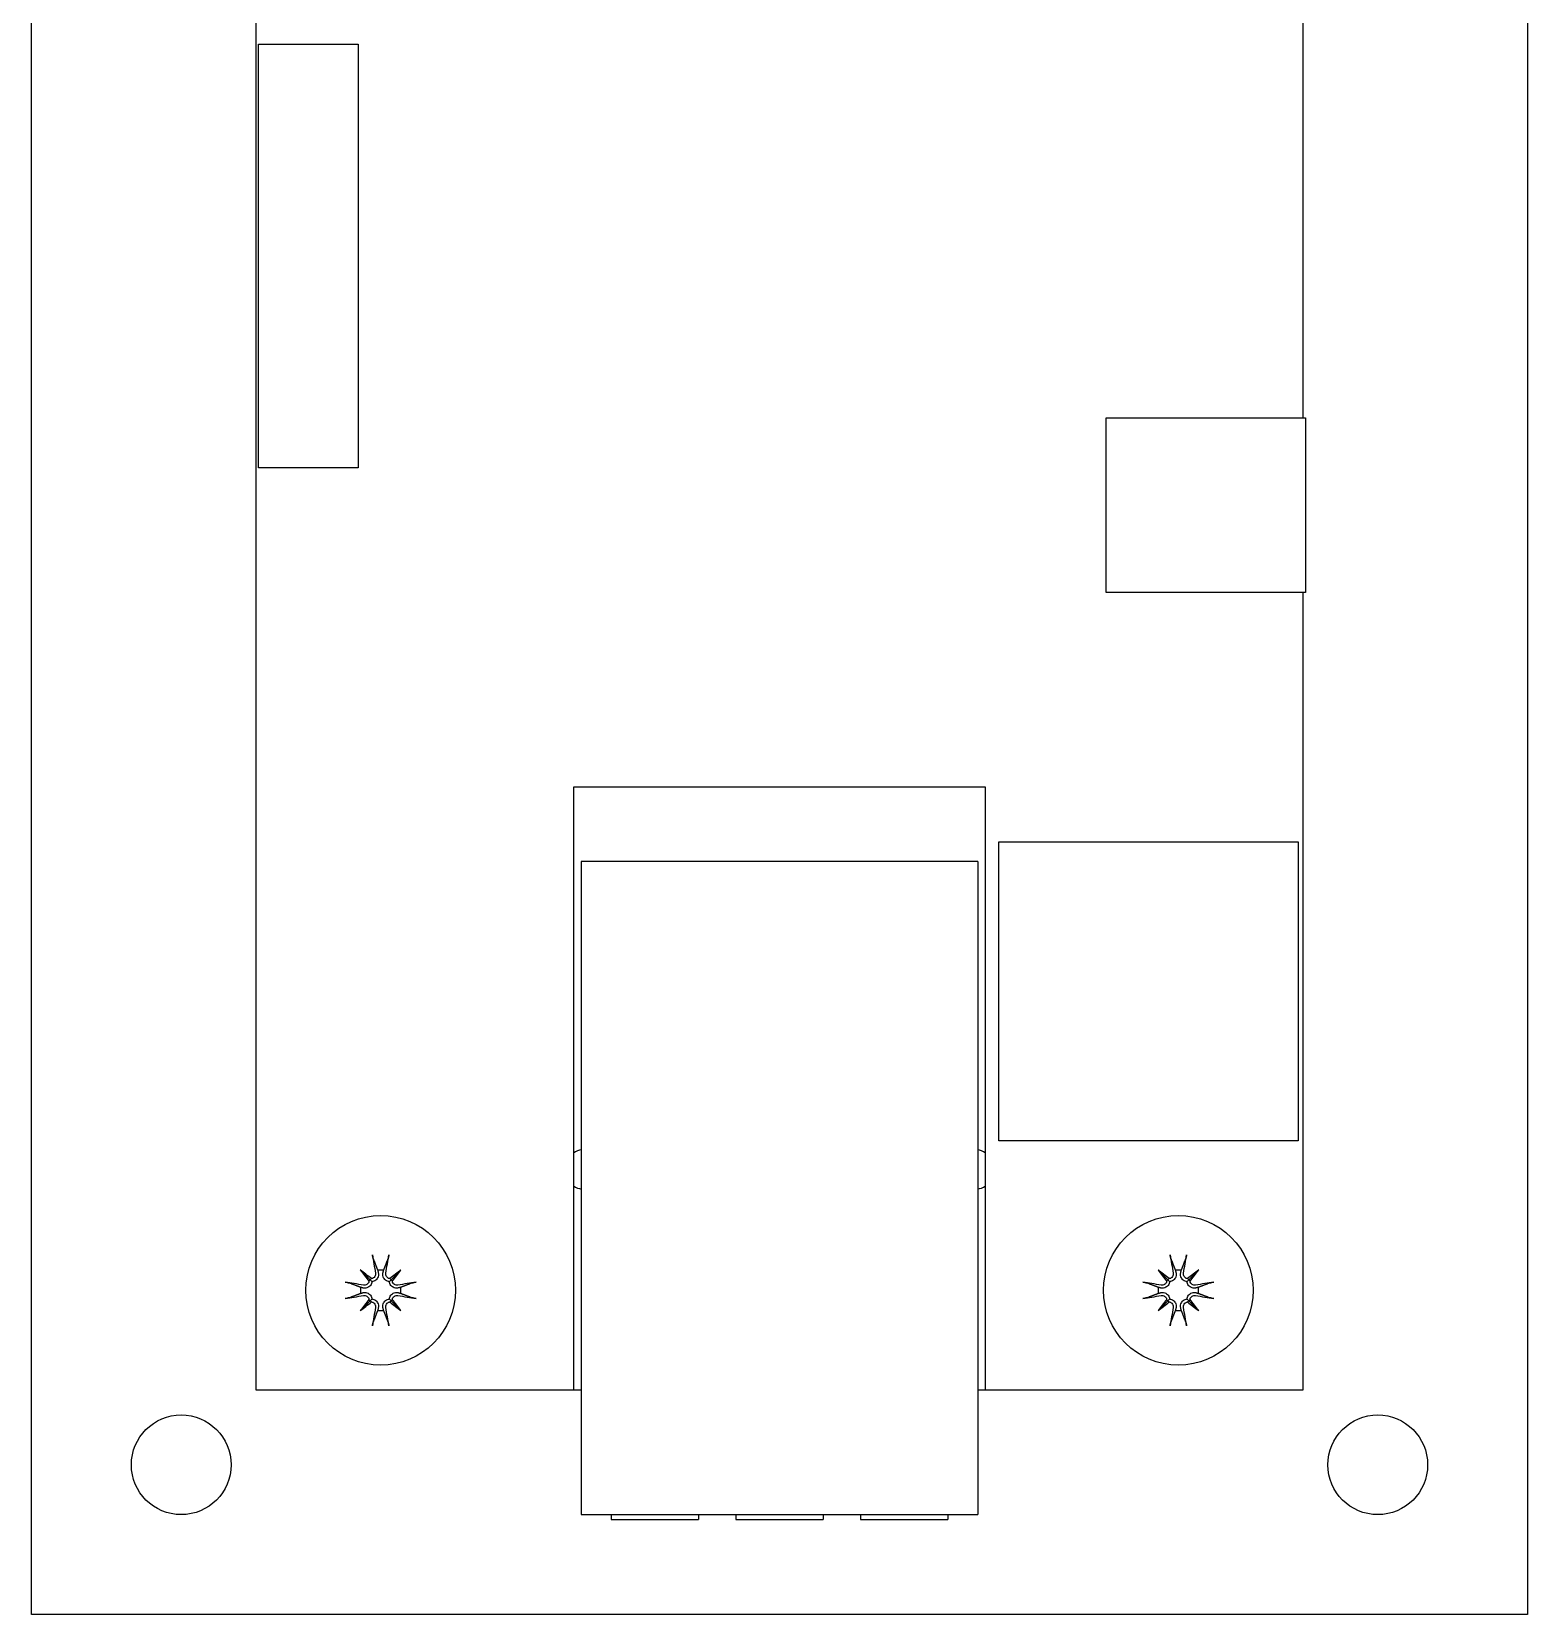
# Model space of a CAD drawing. Header units: millimetres. Extents: x 75184266 to 76346726, y -35850126 to -33679385.
# Drawn here: x 75456331 to 75475528, y -35564185 to -35543869 of the extents above; entities that cross this region are included whole.
import ezdxf

# ---------------------------------------------------------------- set-up
doc = ezdxf.new("R2010")
doc.units = ezdxf.units.MM
doc.header["$LTSCALE"] = 50
doc.header["$MEASUREMENT"] = 0
doc.layers.add('가시적인 것(ISO)', color=7, linetype='CONTINUOUS', lineweight=25)

msp = doc.modelspace()

# ---------------------------------------------------------------- linework, layer by layer
at = {"layer": '가시적인 것(ISO)'}
for p, q in [((75459210.9, -35561305.9), (75459210.9, -35527711.4)), ((75472648.7, -35527711.4), (75472648.7, -35548827.9)), ((75456331.4, -35564185.4), (75456331.4, -35530590.9)), ((75475528.2, -35530590.9), (75475528.2, -35564185.4)), ((75459242.9, -35549467.8), (75459242.9, -35544028.7)), ((75459242.9, -35544028.7), (75460522.7, -35544028.7)), ((75460522.7, -35544028.7), (75460522.7, -35549467.8)), ((75470121.1, -35551067.5), (75470121.1, -35548827.9)), ((75470121.1, -35548827.9), (75472680.7, -35548827.9)), ((75472680.7, -35548827.9), (75472680.7, -35551067.5)), ((75460522.7, -35549467.8), (75459242.9, -35549467.8)), ((75472680.7, -35551067.5), (75470121.1, -35551067.5)), ((75472648.7, -35551067.5), (75472648.7, -35561305.9)), ((75463290.2, -35553563.1), (75468569.4, -35553563.1)), ((75463290.2, -35561305.9), (75463290.2, -35553563.1)), ((75468569.4, -35553563.1), (75468569.4, -35561305.9)), ((75468745.4, -35558106.4), (75468745.4, -35554267)), ((75468745.4, -35554267), (75472584.7, -35554267)), ((75472584.7, -35554267), (75472584.7, -35558106.4)), ((75463386.2, -35554523), (75463386.2, -35562905.6)), ((75468473.4, -35554523), (75463386.2, -35554523)), ((75468473.4, -35554523), (75468473.4, -35562905.6)), ((75472584.7, -35558106.4), (75468745.4, -35558106.4)), ((75460549.6, -35559765), (75460671.4, -35559886.8)), ((75461071.7, -35559765), (75460949.9, -35559886.8)), ((75470787.9, -35559765), (75470909.7, -35559886.8)), ((75471310, -35559765), (75471188.2, -35559886.8)), ((75460549.6, -35560287.1), (75460671.4, -35560165.3)), ((75461071.7, -35560287.1), (75460949.9, -35560165.3)), ((75470787.9, -35560287.1), (75470909.7, -35560165.3)), ((75471310, -35560287.1), (75471188.2, -35560165.3)), ((75463290.2, -35561305.9), (75459210.9, -35561305.9)), ((75463386.2, -35561305.9), (75463290.2, -35561305.9)), ((75468569.4, -35561305.9), (75468473.4, -35561305.9)), ((75472648.7, -35561305.9), (75468569.4, -35561305.9)), ((75463386.2, -35562905.6), (75468473.4, -35562905.6)), ((75463770.2, -35562905.6), (75463770.2, -35562969.6)), ((75463770.2, -35562969.6), (75464890, -35562969.6)), ((75464890, -35562905.6), (75464890, -35562969.6)), ((75465369.9, -35562905.6), (75465369.9, -35562969.6)), ((75465369.9, -35562969.6), (75466489.7, -35562969.6)), ((75466489.7, -35562905.6), (75466489.7, -35562969.6)), ((75466969.6, -35562905.6), (75466969.6, -35562969.6)), ((75466969.6, -35562969.6), (75468089.5, -35562969.6)), ((75468089.5, -35562905.6), (75468089.5, -35562969.6)), ((75475528.2, -35564185.4), (75456331.4, -35564185.4))]:
    msp.add_line(p, q, dxfattribs=at)
for centre, radius in [((75460810.7, -35560026.1), 959.8), ((75471049, -35560026.1), 959.8), ((75458251.1, -35562265.7), 639.9), ((75473608.6, -35562265.7), 639.9)]:
    msp.add_circle(centre, radius, dxfattribs=at)
for centre, radius, start, end in [((75463429.4, -35558474.3), 256, 99.71515, 122.93928), ((75468430.2, -35558474.3), 256, 57.06072, 80.28485), ((75463429.4, -35558474.3), 256, 237.06072, 260.28485), ((75468430.2, -35558474.3), 256, 279.71515, 302.93928), ((75460810.7, -35560026.1), 260.1, 81.5652, 98.4348), ((75471049, -35560026.1), 260.1, 81.5652, 98.4348), ((75460810.7, -35560026.1), 260.1, 171.5652, 188.4348), ((75460810.7, -35560026.1), 260.1, 351.5652, 8.4348), ((75471049, -35560026.1), 260.1, 171.5652, 188.4348), ((75471049, -35560026.1), 260.1, 351.5652, 8.4348), ((75460810.7, -35560026.1), 260.1, 261.5652, 278.4348), ((75471049, -35560026.1), 260.1, 261.5652, 278.4348)]:
    msp.add_arc(centre, radius, start, end, dxfattribs=at)
for centre, major_axis, ratio, start_param, end_param in [((75460908, -35560006.9), (271.3, -1377.8), 0.0871557, 4.3739665, 4.5478633), ((75460713.3, -35560006.9), (271.3, 1377.8), 0.0871557, 4.8769146, 5.0508114), ((75471146.3, -35560006.9), (271.3, -1377.8), 0.0871557, 4.3739665, 4.5478633), ((75470951.7, -35560006.9), (271.3, 1377.8), 0.0871557, 4.8769146, 5.0508114), ((75460963.8, -35559899.1), (-889, 1072.7), 0.1736482, 1.3038143, 1.4373394), ((75460683.7, -35560179.2), (1072.7, -889), 0.1736482, 1.7042532, 1.8377784), ((75460937.6, -35560179.2), (1072.7, 889), 0.1736482, 1.3038143, 1.4373394), ((75460657.5, -35559899.1), (-889, -1072.7), 0.1736482, 1.7042532, 1.8377784), ((75471202.1, -35559899.1), (-889, 1072.7), 0.1736482, 1.3038143, 1.4373394), ((75470922, -35560179.2), (1072.7, -889), 0.1736482, 1.7042532, 1.8377784), ((75471175.9, -35560179.2), (1072.7, 889), 0.1736482, 1.3038143, 1.4373394), ((75470895.8, -35559899.1), (-889, -1072.7), 0.1736482, 1.7042532, 1.8377784), ((75460791.5, -35560123.4), (-1377.8, 271.3), 0.0871557, 4.8769146, 5.0508114), ((75460621.5, -35559883.5), (-41.4, -34.3), 0.8682238, 1.8306692, 2.3120552), ((75460668.1, -35559836.9), (-34.3, -41.4), 0.8682238, 0.8295375, 1.3109234), ((75460953.2, -35559836.9), (-34.3, 41.4), 0.8682238, 1.8306692, 2.3120552), ((75460999.8, -35559883.5), (-41.4, 34.3), 0.8682238, 0.8295375, 1.3109234), ((75460829.8, -35560123.4), (-1377.8, -271.3), 0.0871557, 4.3739665, 4.5478633), ((75471029.8, -35560123.4), (-1377.8, 271.3), 0.0871557, 4.8769146, 5.0508114), ((75470859.8, -35559883.5), (-41.4, -34.3), 0.8682238, 1.8306692, 2.3120552), ((75470906.4, -35559836.9), (-34.3, -41.4), 0.8682238, 0.8295375, 1.3109234), ((75471191.6, -35559836.9), (-34.3, 41.4), 0.8682238, 1.8306692, 2.3120552), ((75471238.1, -35559883.5), (-41.4, 34.3), 0.8682238, 0.8295375, 1.3109234), ((75471068.1, -35560123.4), (-1377.8, -271.3), 0.0871557, 4.3739665, 4.5478633), ((75460791.5, -35559928.7), (1377.8, 271.3), 0.0871557, 4.3739665, 4.5478633), ((75460963.8, -35560153), (889, 1072.7), 0.1736482, 1.7042532, 1.8377784), ((75460683.7, -35559872.9), (-1072.7, -889), 0.1736482, 1.3038143, 1.4373394), ((75460621.5, -35560168.7), (41.4, -34.3), 0.8682238, 0.8295375, 1.3109234), ((75460668.1, -35560215.2), (34.3, -41.4), 0.8682238, 1.8306692, 2.3120552), ((75460908, -35560045.2), (-271.3, -1377.8), 0.0871557, 4.8769146, 5.0508114), ((75460713.3, -35560045.2), (-271.3, 1377.8), 0.0871557, 4.3739665, 4.5478633), ((75460953.2, -35560215.2), (34.3, 41.4), 0.8682238, 0.8295375, 1.3109234), ((75460937.6, -35559872.9), (-1072.7, 889), 0.1736482, 1.7042532, 1.8377784), ((75460999.8, -35560168.7), (41.4, 34.3), 0.8682238, 1.8306692, 2.3120552), ((75460657.5, -35560153), (889, -1072.7), 0.1736482, 1.3038143, 1.4373394), ((75460829.8, -35559928.7), (1377.8, -271.3), 0.0871557, 4.8769146, 5.0508114), ((75471029.8, -35559928.7), (1377.8, 271.3), 0.0871557, 4.3739665, 4.5478633), ((75471202.1, -35560153), (889, 1072.7), 0.1736482, 1.7042532, 1.8377784), ((75470922, -35559872.9), (-1072.7, -889), 0.1736482, 1.3038143, 1.4373394), ((75470859.8, -35560168.7), (41.4, -34.3), 0.8682238, 0.8295375, 1.3109234), ((75470906.4, -35560215.2), (34.3, -41.4), 0.8682238, 1.8306692, 2.3120552), ((75471146.3, -35560045.2), (-271.3, -1377.8), 0.0871557, 4.8769146, 5.0508114), ((75470951.7, -35560045.2), (-271.3, 1377.8), 0.0871557, 4.3739665, 4.5478633), ((75471191.6, -35560215.2), (34.3, 41.4), 0.8682238, 0.8295375, 1.3109234), ((75471175.9, -35559872.9), (-1072.7, 889), 0.1736482, 1.7042532, 1.8377784), ((75471238.1, -35560168.7), (41.4, 34.3), 0.8682238, 1.8306692, 2.3120552), ((75470895.8, -35560153), (889, -1072.7), 0.1736482, 1.3038143, 1.4373394), ((75471068.1, -35559928.7), (1377.8, -271.3), 0.0871557, 4.8769146, 5.0508114)]:
    msp.add_ellipse(centre, major_axis=major_axis, ratio=ratio, start_param=start_param, end_param=end_param, dxfattribs=at)
for points, knots in [([(75460717.2, -35559625.3), (75460716.4, -35559623.3), (75460715.4, -35559620.3), (75460713.4, -35559613.5), (75460712.1, -35559608.1), (75460709.7, -35559598.2), (75460708.4, -35559591.8), (75460706.4, -35559581.8), (75460705.4, -35559576.4), (75460704.6, -35559571.8)], [0.047703646, 0.047703646, 0.047703646, 0.047703646, 0.051951706, 0.051951706, 0.057131804, 0.057131804, 0.062312065, 0.062312065, 0.06674961, 0.06674961, 0.06674961, 0.06674961]), ([(75460916.7, -35559571.8), (75460915.9, -35559576.4), (75460914.9, -35559581.8), (75460913, -35559591.8), (75460911.6, -35559598.2), (75460909.3, -35559608.1), (75460907.9, -35559613.5), (75460905.9, -35559620.3), (75460904.9, -35559623.3), (75460904.2, -35559625.3)], [0.016359406, 0.016359406, 0.016359406, 0.016359406, 0.020796951, 0.020796951, 0.025977212, 0.025977212, 0.03115731, 0.03115731, 0.03540537, 0.03540537, 0.03540537, 0.03540537]), ([(75470955.5, -35559625.3), (75470954.7, -35559623.3), (75470953.7, -35559620.3), (75470951.8, -35559613.5), (75470950.4, -35559608.1), (75470948, -35559598.2), (75470946.7, -35559591.8), (75470944.7, -35559581.8), (75470943.7, -35559576.4), (75470943, -35559571.8)], [0.047703646, 0.047703646, 0.047703646, 0.047703646, 0.051951706, 0.051951706, 0.057131804, 0.057131804, 0.062312065, 0.062312065, 0.06674961, 0.06674961, 0.06674961, 0.06674961]), ([(75471155, -35559571.8), (75471154.2, -35559576.4), (75471153.3, -35559581.8), (75471151.3, -35559591.8), (75471149.9, -35559598.2), (75471147.6, -35559608.1), (75471146.2, -35559613.5), (75471144.2, -35559620.3), (75471143.2, -35559623.3), (75471142.5, -35559625.3)], [0.016359406, 0.016359406, 0.016359406, 0.016359406, 0.020796951, 0.020796951, 0.025977212, 0.025977212, 0.03115731, 0.03115731, 0.03540537, 0.03540537, 0.03540537, 0.03540537]), ([(75460745.1, -35559804.6), (75460746.4, -35559812.1), (75460746.4, -35559820.4), (75460743.1, -35559836.3), (75460739.7, -35559843.9), (75460731.1, -35559856.5), (75460725.3, -35559862.4), (75460711.9, -35559871.3), (75460704.2, -35559874.3), (75460695.9, -35559876), (75460694.9, -35559876.2), (75460694, -35559876.3)], [0, 0, 0, 0, 0.007242332, 0.007242332, 0.014484664, 0.014484664, 0.021597217, 0.021597217, 0.028709769, 0.028709769, 0.029596618, 0.029596618, 0.029596618, 0.029596618]), ([(75460779.6, -35559797.8), (75460780.5, -35559801.2), (75460781.1, -35559804.6), (75460782.7, -35559817), (75460782.7, -35559826.8), (75460779.6, -35559846.2), (75460776.4, -35559855.7), (75460768.5, -35559871.3), (75460763.6, -35559878.8), (75460751.4, -35559892.2), (75460744.1, -35559898), (75460729.2, -35559906.9), (75460720.6, -35559910.6), (75460707.8, -35559913.8), (75460703.7, -35559914.6), (75460699.7, -35559915.1)], [0.118380586, 0.118380586, 0.118380586, 0.118380586, 0.122039218, 0.122039218, 0.131584985, 0.131584985, 0.141130753, 0.141130753, 0.149270106, 0.149270106, 0.157409459, 0.157409459, 0.165548811, 0.165548811, 0.169316521, 0.169316521, 0.169316521, 0.169316521]), ([(75460921.6, -35559915.1), (75460917.6, -35559914.6), (75460913.5, -35559913.8), (75460900.7, -35559910.6), (75460892.1, -35559906.9), (75460877.2, -35559898), (75460870, -35559892.2), (75460857.7, -35559878.8), (75460852.8, -35559871.3), (75460844.9, -35559855.7), (75460841.8, -35559846.2), (75460838.6, -35559826.8), (75460838.6, -35559817), (75460839.8, -35559808), (75460840.2, -35559804.6), (75460840.9, -35559801.2), (75460841.7, -35559797.8)], [-0.047277303, -0.047277303, -0.047277303, -0.047277303, -0.043509593, -0.043509593, -0.035370241, -0.035370241, -0.027230888, -0.027230888, -0.019091535, -0.019091535, -0.009545768, -0.009545768, 0, 0, 0, 0.003658632, 0.003658632, 0.003658632, 0.003658632]), ([(75460927.3, -35559876.3), (75460922.5, -35559875.6), (75460917.6, -35559874.2), (75460905.6, -35559869.2), (75460898.8, -35559864.5), (75460888, -35559853.8), (75460883.3, -35559847), (75460877, -35559832.2), (75460875.4, -35559824.1), (75460875.2, -35559812.6), (75460875.5, -35559808.6), (75460876.2, -35559804.6)], [0.017216702, 0.017216702, 0.017216702, 0.017216702, 0.021638488, 0.021638488, 0.028750534, 0.028750534, 0.035912303, 0.035912303, 0.043074073, 0.043074073, 0.046781042, 0.046781042, 0.046781042, 0.046781042]), ([(75470983.4, -35559804.6), (75470984.8, -35559812.1), (75470984.7, -35559820.4), (75470981.4, -35559836.3), (75470978, -35559843.9), (75470969.4, -35559856.5), (75470963.6, -35559862.4), (75470950.2, -35559871.3), (75470942.5, -35559874.3), (75470934.2, -35559876), (75470933.2, -35559876.2), (75470932.3, -35559876.3)], [0, 0, 0, 0, 0.007242332, 0.007242332, 0.014484664, 0.014484664, 0.021597217, 0.021597217, 0.028709769, 0.028709769, 0.029596618, 0.029596618, 0.029596618, 0.029596618]), ([(75471017.9, -35559797.8), (75471018.8, -35559801.2), (75471019.4, -35559804.6), (75471021.1, -35559817), (75471021, -35559826.8), (75471017.9, -35559846.2), (75471014.7, -35559855.7), (75471006.9, -35559871.3), (75471001.9, -35559878.8), (75470989.7, -35559892.2), (75470982.4, -35559898), (75470967.5, -35559906.9), (75470958.9, -35559910.6), (75470946.1, -35559913.8), (75470942, -35559914.6), (75470938, -35559915.1)], [0.118380586, 0.118380586, 0.118380586, 0.118380586, 0.122039218, 0.122039218, 0.131584985, 0.131584985, 0.141130753, 0.141130753, 0.149270106, 0.149270106, 0.157409459, 0.157409459, 0.165548811, 0.165548811, 0.169316521, 0.169316521, 0.169316521, 0.169316521]), ([(75471160, -35559915.1), (75471155.9, -35559914.6), (75471151.9, -35559913.8), (75471139, -35559910.6), (75471130.4, -35559906.9), (75471115.5, -35559898), (75471108.3, -35559892.2), (75471096.1, -35559878.8), (75471091.1, -35559871.3), (75471083.2, -35559855.7), (75471080.1, -35559846.2), (75471076.9, -35559826.8), (75471076.9, -35559817), (75471078.1, -35559808), (75471078.5, -35559804.6), (75471079.2, -35559801.2), (75471080, -35559797.8)], [-0.047277303, -0.047277303, -0.047277303, -0.047277303, -0.043509593, -0.043509593, -0.035370241, -0.035370241, -0.027230888, -0.027230888, -0.019091535, -0.019091535, -0.009545768, -0.009545768, 0, 0, 0, 0.003658632, 0.003658632, 0.003658632, 0.003658632]), ([(75471165.6, -35559876.3), (75471160.8, -35559875.6), (75471155.9, -35559874.2), (75471143.9, -35559869.2), (75471137.1, -35559864.5), (75471126.3, -35559853.8), (75471121.6, -35559847), (75471115.3, -35559832.2), (75471113.7, -35559824.1), (75471113.5, -35559812.6), (75471113.8, -35559808.6), (75471114.5, -35559804.6)], [0.017216702, 0.017216702, 0.017216702, 0.017216702, 0.021638488, 0.021638488, 0.028750534, 0.028750534, 0.035912303, 0.035912303, 0.043074073, 0.043074073, 0.046781042, 0.046781042, 0.046781042, 0.046781042]), ([(75460356.4, -35559920), (75460361, -35559920.8), (75460366.4, -35559921.8), (75460376.4, -35559923.8), (75460382.8, -35559925.1), (75460392.7, -35559927.5), (75460398.1, -35559928.8), (75460404.9, -35559930.8), (75460407.9, -35559931.8), (75460409.9, -35559932.6)], [0.016359406, 0.016359406, 0.016359406, 0.016359406, 0.020796951, 0.020796951, 0.025977212, 0.025977212, 0.03115731, 0.03115731, 0.03540537, 0.03540537, 0.03540537, 0.03540537]), ([(75460699.7, -35559915.1), (75460699.2, -35559919.1), (75460698.4, -35559923.2), (75460695.2, -35559936), (75460691.5, -35559944.6), (75460682.6, -35559959.5), (75460676.7, -35559966.8), (75460663.4, -35559979), (75460655.9, -35559984), (75460640.3, -35559991.8), (75460630.8, -35559995), (75460611.4, -35559998.1), (75460601.6, -35559998.2), (75460592.6, -35559997), (75460589.2, -35559996.5), (75460585.8, -35559995.9), (75460582.4, -35559995)], [-0.047277303, -0.047277303, -0.047277303, -0.047277303, -0.043509593, -0.043509593, -0.035370241, -0.035370241, -0.027230888, -0.027230888, -0.019091535, -0.019091535, -0.009545768, -0.009545768, 0, 0, 0, 0.003658632, 0.003658632, 0.003658632, 0.003658632]), ([(75460582.4, -35560057.1), (75460585.8, -35560056.3), (75460589.2, -35560055.6), (75460601.6, -35560054), (75460611.4, -35560054), (75460630.8, -35560057.2), (75460640.3, -35560060.3), (75460655.9, -35560068.2), (75460663.4, -35560073.1), (75460676.7, -35560085.4), (75460682.6, -35560092.6), (75460691.5, -35560107.5), (75460695.2, -35560116.1), (75460698.4, -35560128.9), (75460699.2, -35560133), (75460699.7, -35560137.1)], [0.118380586, 0.118380586, 0.118380586, 0.118380586, 0.122039218, 0.122039218, 0.131584985, 0.131584985, 0.141130753, 0.141130753, 0.149270106, 0.149270106, 0.157409459, 0.157409459, 0.165548811, 0.165548811, 0.169316521, 0.169316521, 0.169316521, 0.169316521]), ([(75460660.9, -35559909.4), (75460660.2, -35559914.2), (75460658.8, -35559919.1), (75460653.8, -35559931.1), (75460649.1, -35559937.9), (75460638.4, -35559948.8), (75460631.6, -35559953.5), (75460616.7, -35559959.8), (75460608.6, -35559961.4), (75460597.1, -35559961.5), (75460593.1, -35559961.2), (75460589.2, -35559960.5)], [0.017216702, 0.017216702, 0.017216702, 0.017216702, 0.021638488, 0.021638488, 0.028750534, 0.028750534, 0.035938666, 0.035938666, 0.043126799, 0.043126799, 0.046782973, 0.046782973, 0.046782973, 0.046782973]), ([(75460671.4, -35559886.8), (75460673.3, -35559888.7), (75460675.1, -35559890.5), (75460684.1, -35559899.6), (75460690.4, -35559905.8), (75460697.6, -35559913), (75460698.6, -35559914), (75460699.7, -35559915.1)], [-2.315260612, -2.315260612, -2.315260612, -2.315260612, -2.300314636, -2.300314636, -2.228429804, -2.228429804, -2.215801289, -2.215801289, -2.215801289, -2.215801289]), ([(75460949.9, -35559886.8), (75460948, -35559888.7), (75460946.3, -35559890.5), (75460937.2, -35559899.6), (75460930.9, -35559905.8), (75460923.7, -35559913), (75460922.7, -35559914), (75460921.6, -35559915.1)], [-2.315260612, -2.315260612, -2.315260612, -2.315260612, -2.300314636, -2.300314636, -2.228429804, -2.228429804, -2.215801289, -2.215801289, -2.215801289, -2.215801289]), ([(75461039, -35559995), (75461035.5, -35559995.9), (75461032.1, -35559996.5), (75461019.8, -35559998.2), (75461009.9, -35559998.1), (75460990.5, -35559995), (75460981, -35559991.8), (75460965.4, -35559984), (75460957.9, -35559979), (75460944.6, -35559966.8), (75460938.7, -35559959.5), (75460929.8, -35559944.6), (75460926.1, -35559936), (75460922.9, -35559923.2), (75460922.1, -35559919.1), (75460921.6, -35559915.1)], [0.118380586, 0.118380586, 0.118380586, 0.118380586, 0.122039218, 0.122039218, 0.131584985, 0.131584985, 0.141130753, 0.141130753, 0.149270106, 0.149270106, 0.157409459, 0.157409459, 0.165548811, 0.165548811, 0.169316521, 0.169316521, 0.169316521, 0.169316521]), ([(75460921.6, -35560137.1), (75460922.1, -35560133), (75460922.9, -35560128.9), (75460926.1, -35560116.1), (75460929.8, -35560107.5), (75460938.7, -35560092.6), (75460944.6, -35560085.4), (75460957.9, -35560073.1), (75460965.4, -35560068.2), (75460981, -35560060.3), (75460990.5, -35560057.2), (75461009.9, -35560054), (75461019.8, -35560054), (75461028.7, -35560055.2), (75461032.1, -35560055.6), (75461035.5, -35560056.3), (75461039, -35560057.1)], [-0.047277303, -0.047277303, -0.047277303, -0.047277303, -0.043509593, -0.043509593, -0.035370241, -0.035370241, -0.027230888, -0.027230888, -0.019091535, -0.019091535, -0.009545768, -0.009545768, 0, 0, 0, 0.003658632, 0.003658632, 0.003658632, 0.003658632]), ([(75461032.2, -35559960.5), (75461024.7, -35559961.9), (75461016.4, -35559961.8), (75461000.5, -35559958.5), (75460992.9, -35559955.2), (75460980.3, -35559946.6), (75460974.4, -35559940.8), (75460965.5, -35559927.3), (75460962.4, -35559919.6), (75460960.7, -35559911.3), (75460960.5, -35559910.3), (75460960.4, -35559909.4)], [0, 0, 0, 0, 0.007220256, 0.007220256, 0.014440513, 0.014440513, 0.021575136, 0.021575136, 0.028709759, 0.028709759, 0.029596608, 0.029596608, 0.029596608, 0.029596608]), ([(75461211.5, -35559932.6), (75461213.5, -35559931.8), (75461216.4, -35559930.8), (75461223.3, -35559928.8), (75461228.6, -35559927.5), (75461238.5, -35559925.1), (75461244.9, -35559923.8), (75461255, -35559921.8), (75461260.3, -35559920.8), (75461264.9, -35559920)], [0.047703646, 0.047703646, 0.047703646, 0.047703646, 0.051951706, 0.051951706, 0.057131804, 0.057131804, 0.062312065, 0.062312065, 0.06674961, 0.06674961, 0.06674961, 0.06674961]), ([(75470594.7, -35559920), (75470599.3, -35559920.8), (75470604.7, -35559921.8), (75470614.7, -35559923.8), (75470621.1, -35559925.1), (75470631, -35559927.5), (75470636.4, -35559928.8), (75470643.2, -35559930.8), (75470646.2, -35559931.8), (75470648.2, -35559932.6)], [0.016359406, 0.016359406, 0.016359406, 0.016359406, 0.020796951, 0.020796951, 0.025977212, 0.025977212, 0.03115731, 0.03115731, 0.03540537, 0.03540537, 0.03540537, 0.03540537]), ([(75470938, -35559915.1), (75470937.5, -35559919.1), (75470936.8, -35559923.2), (75470933.5, -35559936), (75470929.9, -35559944.6), (75470920.9, -35559959.5), (75470915.1, -35559966.8), (75470901.7, -35559979), (75470894.3, -35559984), (75470878.6, -35559991.8), (75470869.1, -35559995), (75470849.7, -35559998.1), (75470839.9, -35559998.2), (75470831, -35559997), (75470827.5, -35559996.5), (75470824.1, -35559995.9), (75470820.7, -35559995)], [-0.047277303, -0.047277303, -0.047277303, -0.047277303, -0.043509593, -0.043509593, -0.035370241, -0.035370241, -0.027230888, -0.027230888, -0.019091535, -0.019091535, -0.009545768, -0.009545768, 0, 0, 0, 0.003658632, 0.003658632, 0.003658632, 0.003658632]), ([(75470820.7, -35560057.1), (75470824.1, -35560056.3), (75470827.5, -35560055.6), (75470839.9, -35560054), (75470849.7, -35560054), (75470869.1, -35560057.2), (75470878.6, -35560060.3), (75470894.3, -35560068.2), (75470901.7, -35560073.1), (75470915.1, -35560085.4), (75470920.9, -35560092.6), (75470929.9, -35560107.5), (75470933.5, -35560116.1), (75470936.8, -35560128.9), (75470937.5, -35560133), (75470938, -35560137.1)], [0.118380586, 0.118380586, 0.118380586, 0.118380586, 0.122039218, 0.122039218, 0.131584985, 0.131584985, 0.141130753, 0.141130753, 0.149270106, 0.149270106, 0.157409459, 0.157409459, 0.165548811, 0.165548811, 0.169316521, 0.169316521, 0.169316521, 0.169316521]), ([(75470899.2, -35559909.4), (75470898.5, -35559914.2), (75470897.1, -35559919.1), (75470892.1, -35559931.1), (75470887.5, -35559937.9), (75470876.7, -35559948.8), (75470869.9, -35559953.5), (75470855, -35559959.8), (75470846.9, -35559961.4), (75470835.4, -35559961.5), (75470831.4, -35559961.2), (75470827.5, -35559960.5)], [0.017216702, 0.017216702, 0.017216702, 0.017216702, 0.021638488, 0.021638488, 0.028750534, 0.028750534, 0.035938666, 0.035938666, 0.043126799, 0.043126799, 0.046782973, 0.046782973, 0.046782973, 0.046782973]), ([(75470909.7, -35559886.8), (75470911.6, -35559888.7), (75470913.4, -35559890.5), (75470922.5, -35559899.6), (75470928.8, -35559905.8), (75470935.9, -35559913), (75470936.9, -35559914), (75470938, -35559915.1)], [-2.315260612, -2.315260612, -2.315260612, -2.315260612, -2.300314636, -2.300314636, -2.228429804, -2.228429804, -2.215801289, -2.215801289, -2.215801289, -2.215801289]), ([(75471188.2, -35559886.8), (75471186.3, -35559888.7), (75471184.6, -35559890.5), (75471175.5, -35559899.6), (75471169.2, -35559905.8), (75471162.1, -35559913), (75471161, -35559914), (75471160, -35559915.1)], [-2.315260612, -2.315260612, -2.315260612, -2.315260612, -2.300314636, -2.300314636, -2.228429804, -2.228429804, -2.215801289, -2.215801289, -2.215801289, -2.215801289]), ([(75471277.3, -35559995), (75471273.8, -35559995.9), (75471270.4, -35559996.5), (75471258.1, -35559998.2), (75471248.2, -35559998.1), (75471228.8, -35559995), (75471219.3, -35559991.8), (75471203.7, -35559984), (75471196.2, -35559979), (75471182.9, -35559966.8), (75471177, -35559959.5), (75471168.1, -35559944.6), (75471164.5, -35559936), (75471161.2, -35559923.2), (75471160.4, -35559919.1), (75471160, -35559915.1)], [0.118380586, 0.118380586, 0.118380586, 0.118380586, 0.122039218, 0.122039218, 0.131584985, 0.131584985, 0.141130753, 0.141130753, 0.149270106, 0.149270106, 0.157409459, 0.157409459, 0.165548811, 0.165548811, 0.169316521, 0.169316521, 0.169316521, 0.169316521]), ([(75471160, -35560137.1), (75471160.4, -35560133), (75471161.2, -35560128.9), (75471164.5, -35560116.1), (75471168.1, -35560107.5), (75471177, -35560092.6), (75471182.9, -35560085.4), (75471196.2, -35560073.1), (75471203.7, -35560068.2), (75471219.3, -35560060.3), (75471228.8, -35560057.2), (75471248.2, -35560054), (75471258.1, -35560054), (75471267, -35560055.2), (75471270.4, -35560055.6), (75471273.8, -35560056.3), (75471277.3, -35560057.1)], [-0.047277303, -0.047277303, -0.047277303, -0.047277303, -0.043509593, -0.043509593, -0.035370241, -0.035370241, -0.027230888, -0.027230888, -0.019091535, -0.019091535, -0.009545768, -0.009545768, 0, 0, 0, 0.003658632, 0.003658632, 0.003658632, 0.003658632]), ([(75471270.5, -35559960.5), (75471263, -35559961.9), (75471254.7, -35559961.8), (75471238.8, -35559958.5), (75471231.2, -35559955.2), (75471218.6, -35559946.6), (75471212.7, -35559940.8), (75471203.8, -35559927.3), (75471200.7, -35559919.6), (75471199, -35559911.3), (75471198.9, -35559910.3), (75471198.7, -35559909.4)], [0, 0, 0, 0, 0.007220256, 0.007220256, 0.014440513, 0.014440513, 0.021575136, 0.021575136, 0.028709759, 0.028709759, 0.029596608, 0.029596608, 0.029596608, 0.029596608]), ([(75471449.8, -35559932.6), (75471451.8, -35559931.8), (75471454.7, -35559930.8), (75471461.6, -35559928.8), (75471466.9, -35559927.5), (75471476.9, -35559925.1), (75471483.2, -35559923.8), (75471493.3, -35559921.8), (75471498.7, -35559920.8), (75471503.3, -35559920)], [0.047703646, 0.047703646, 0.047703646, 0.047703646, 0.051951706, 0.051951706, 0.057131804, 0.057131804, 0.062312065, 0.062312065, 0.06674961, 0.06674961, 0.06674961, 0.06674961]), ([(75460409.9, -35560119.6), (75460407.9, -35560120.3), (75460404.9, -35560121.3), (75460398.1, -35560123.3), (75460392.7, -35560124.7), (75460382.8, -35560127), (75460376.4, -35560128.4), (75460366.4, -35560130.3), (75460361, -35560131.3), (75460356.4, -35560132.1)], [0.047703646, 0.047703646, 0.047703646, 0.047703646, 0.051951706, 0.051951706, 0.057131804, 0.057131804, 0.062312065, 0.062312065, 0.06674961, 0.06674961, 0.06674961, 0.06674961]), ([(75460589.2, -35560091.6), (75460596.7, -35560090.3), (75460604.9, -35560090.3), (75460620.9, -35560093.7), (75460628.5, -35560097), (75460641.1, -35560105.6), (75460647, -35560111.4), (75460655.9, -35560124.9), (75460658.9, -35560132.5), (75460660.6, -35560140.9), (75460660.8, -35560141.8), (75460660.9, -35560142.7)], [0, 0, 0, 0, 0.007242332, 0.007242332, 0.014484664, 0.014484664, 0.021597217, 0.021597217, 0.028709769, 0.028709769, 0.029596618, 0.029596618, 0.029596618, 0.029596618]), ([(75460671.4, -35560165.3), (75460673.3, -35560163.4), (75460675.1, -35560161.7), (75460684.1, -35560152.6), (75460690.4, -35560146.3), (75460697.6, -35560139.2), (75460698.6, -35560138.1), (75460699.7, -35560137.1)], [-2.315260612, -2.315260612, -2.315260612, -2.315260612, -2.300314636, -2.300314636, -2.228429804, -2.228429804, -2.215801289, -2.215801289, -2.215801289, -2.215801289]), ([(75460694, -35560175.8), (75460698.8, -35560176.5), (75460703.7, -35560177.9), (75460715.7, -35560182.9), (75460722.5, -35560187.6), (75460733.3, -35560198.3), (75460738, -35560205.1), (75460744.3, -35560220), (75460745.9, -35560228), (75460746.1, -35560239.5), (75460745.8, -35560243.5), (75460745.1, -35560247.6)], [0.017216702, 0.017216702, 0.017216702, 0.017216702, 0.021638488, 0.021638488, 0.028750534, 0.028750534, 0.035912303, 0.035912303, 0.043074073, 0.043074073, 0.046781042, 0.046781042, 0.046781042, 0.046781042]), ([(75460699.7, -35560137.1), (75460703.7, -35560137.5), (75460707.8, -35560138.3), (75460720.6, -35560141.6), (75460729.2, -35560145.2), (75460744.1, -35560154.1), (75460751.4, -35560160), (75460763.6, -35560173.3), (75460768.5, -35560180.8), (75460776.4, -35560196.4), (75460779.6, -35560205.9), (75460782.7, -35560225.3), (75460782.7, -35560235.2), (75460781.6, -35560244.1), (75460781.1, -35560247.5), (75460780.5, -35560250.9), (75460779.6, -35560254.4)], [-0.047277303, -0.047277303, -0.047277303, -0.047277303, -0.043509593, -0.043509593, -0.035370241, -0.035370241, -0.027230888, -0.027230888, -0.019091535, -0.019091535, -0.009545768, -0.009545768, 0, 0, 0, 0.003658632, 0.003658632, 0.003658632, 0.003658632]), ([(75460841.7, -35560254.4), (75460840.9, -35560250.9), (75460840.2, -35560247.5), (75460838.6, -35560235.2), (75460838.6, -35560225.3), (75460841.8, -35560205.9), (75460844.9, -35560196.4), (75460852.8, -35560180.8), (75460857.7, -35560173.3), (75460870, -35560160), (75460877.2, -35560154.1), (75460892.1, -35560145.2), (75460900.7, -35560141.6), (75460913.5, -35560138.3), (75460917.6, -35560137.5), (75460921.6, -35560137.1)], [0.118380586, 0.118380586, 0.118380586, 0.118380586, 0.122039218, 0.122039218, 0.131584985, 0.131584985, 0.141130753, 0.141130753, 0.149270106, 0.149270106, 0.157409459, 0.157409459, 0.165548811, 0.165548811, 0.169316521, 0.169316521, 0.169316521, 0.169316521]), ([(75460876.2, -35560247.6), (75460874.9, -35560240.1), (75460874.9, -35560231.8), (75460878.3, -35560215.8), (75460881.6, -35560208.2), (75460890.2, -35560195.6), (75460896, -35560189.8), (75460909.5, -35560180.9), (75460917.1, -35560177.8), (75460925.4, -35560176.1), (75460926.4, -35560175.9), (75460927.3, -35560175.8)], [0, 0, 0, 0, 0.007242332, 0.007242332, 0.014484664, 0.014484664, 0.021597217, 0.021597217, 0.028709769, 0.028709769, 0.029596618, 0.029596618, 0.029596618, 0.029596618]), ([(75460949.9, -35560165.3), (75460948, -35560163.4), (75460946.3, -35560161.7), (75460937.2, -35560152.6), (75460930.9, -35560146.3), (75460923.7, -35560139.2), (75460922.7, -35560138.1), (75460921.6, -35560137.1)], [-2.315260612, -2.315260612, -2.315260612, -2.315260612, -2.300314636, -2.300314636, -2.228429804, -2.228429804, -2.215801289, -2.215801289, -2.215801289, -2.215801289]), ([(75460960.4, -35560142.7), (75460961.1, -35560137.9), (75460962.5, -35560133), (75460967.5, -35560121), (75460972.2, -35560114.2), (75460982.9, -35560103.4), (75460989.7, -35560098.7), (75461004.7, -35560092.3), (75461012.8, -35560090.7), (75461024.2, -35560090.6), (75461028.2, -35560090.9), (75461032.2, -35560091.6)], [0.017216702, 0.017216702, 0.017216702, 0.017216702, 0.021638488, 0.021638488, 0.028750534, 0.028750534, 0.035938666, 0.035938666, 0.043126799, 0.043126799, 0.046782973, 0.046782973, 0.046782973, 0.046782973]), ([(75461264.9, -35560132.1), (75461260.3, -35560131.3), (75461255, -35560130.3), (75461244.9, -35560128.4), (75461238.5, -35560127), (75461228.6, -35560124.7), (75461223.3, -35560123.3), (75461216.4, -35560121.3), (75461213.5, -35560120.3), (75461211.5, -35560119.6)], [0.016359406, 0.016359406, 0.016359406, 0.016359406, 0.020796951, 0.020796951, 0.025977212, 0.025977212, 0.03115731, 0.03115731, 0.03540537, 0.03540537, 0.03540537, 0.03540537]), ([(75470648.2, -35560119.6), (75470646.2, -35560120.3), (75470643.2, -35560121.3), (75470636.4, -35560123.3), (75470631, -35560124.7), (75470621.1, -35560127), (75470614.7, -35560128.4), (75470604.7, -35560130.3), (75470599.3, -35560131.3), (75470594.7, -35560132.1)], [0.047703646, 0.047703646, 0.047703646, 0.047703646, 0.051951706, 0.051951706, 0.057131804, 0.057131804, 0.062312065, 0.062312065, 0.06674961, 0.06674961, 0.06674961, 0.06674961]), ([(75470827.5, -35560091.6), (75470835, -35560090.3), (75470843.3, -35560090.3), (75470859.2, -35560093.7), (75470866.8, -35560097), (75470879.4, -35560105.6), (75470885.3, -35560111.4), (75470894.2, -35560124.9), (75470897.2, -35560132.5), (75470898.9, -35560140.9), (75470899.1, -35560141.8), (75470899.2, -35560142.7)], [0, 0, 0, 0, 0.007242332, 0.007242332, 0.014484664, 0.014484664, 0.021597217, 0.021597217, 0.028709769, 0.028709769, 0.029596618, 0.029596618, 0.029596618, 0.029596618]), ([(75470909.7, -35560165.3), (75470911.6, -35560163.4), (75470913.4, -35560161.7), (75470922.5, -35560152.6), (75470928.8, -35560146.3), (75470935.9, -35560139.2), (75470936.9, -35560138.1), (75470938, -35560137.1)], [-2.315260612, -2.315260612, -2.315260612, -2.315260612, -2.300314636, -2.300314636, -2.228429804, -2.228429804, -2.215801289, -2.215801289, -2.215801289, -2.215801289]), ([(75470932.3, -35560175.8), (75470937.1, -35560176.5), (75470942, -35560177.9), (75470954.1, -35560182.9), (75470960.9, -35560187.6), (75470971.6, -35560198.3), (75470976.4, -35560205.1), (75470982.7, -35560220), (75470984.3, -35560228), (75470984.4, -35560239.5), (75470984.1, -35560243.5), (75470983.4, -35560247.6)], [0.017216702, 0.017216702, 0.017216702, 0.017216702, 0.021638488, 0.021638488, 0.028750534, 0.028750534, 0.035912303, 0.035912303, 0.043074073, 0.043074073, 0.046781042, 0.046781042, 0.046781042, 0.046781042]), ([(75470938, -35560137.1), (75470942, -35560137.5), (75470946.1, -35560138.3), (75470958.9, -35560141.6), (75470967.5, -35560145.2), (75470982.4, -35560154.1), (75470989.7, -35560160), (75471001.9, -35560173.3), (75471006.9, -35560180.8), (75471014.7, -35560196.4), (75471017.9, -35560205.9), (75471021, -35560225.3), (75471021.1, -35560235.2), (75471019.9, -35560244.1), (75471019.4, -35560247.5), (75471018.8, -35560250.9), (75471017.9, -35560254.4)], [-0.047277303, -0.047277303, -0.047277303, -0.047277303, -0.043509593, -0.043509593, -0.035370241, -0.035370241, -0.027230888, -0.027230888, -0.019091535, -0.019091535, -0.009545768, -0.009545768, 0, 0, 0, 0.003658632, 0.003658632, 0.003658632, 0.003658632]), ([(75471080, -35560254.4), (75471079.2, -35560250.9), (75471078.5, -35560247.5), (75471076.9, -35560235.2), (75471076.9, -35560225.3), (75471080.1, -35560205.9), (75471083.2, -35560196.4), (75471091.1, -35560180.8), (75471096.1, -35560173.3), (75471108.3, -35560160), (75471115.5, -35560154.1), (75471130.4, -35560145.2), (75471139, -35560141.6), (75471151.9, -35560138.3), (75471155.9, -35560137.5), (75471160, -35560137.1)], [0.118380586, 0.118380586, 0.118380586, 0.118380586, 0.122039218, 0.122039218, 0.131584985, 0.131584985, 0.141130753, 0.141130753, 0.149270106, 0.149270106, 0.157409459, 0.157409459, 0.165548811, 0.165548811, 0.169316521, 0.169316521, 0.169316521, 0.169316521]), ([(75471114.5, -35560247.6), (75471113.2, -35560240.1), (75471113.2, -35560231.8), (75471116.6, -35560215.8), (75471119.9, -35560208.2), (75471128.6, -35560195.6), (75471134.3, -35560189.8), (75471147.8, -35560180.9), (75471155.4, -35560177.8), (75471163.8, -35560176.1), (75471164.7, -35560175.9), (75471165.6, -35560175.8)], [0, 0, 0, 0, 0.007242332, 0.007242332, 0.014484664, 0.014484664, 0.021597217, 0.021597217, 0.028709769, 0.028709769, 0.029596618, 0.029596618, 0.029596618, 0.029596618]), ([(75471188.2, -35560165.3), (75471186.3, -35560163.4), (75471184.6, -35560161.7), (75471175.5, -35560152.6), (75471169.2, -35560146.3), (75471162.1, -35560139.2), (75471161, -35560138.1), (75471160, -35560137.1)], [-2.315260612, -2.315260612, -2.315260612, -2.315260612, -2.300314636, -2.300314636, -2.228429804, -2.228429804, -2.215801289, -2.215801289, -2.215801289, -2.215801289]), ([(75471198.7, -35560142.7), (75471199.5, -35560137.9), (75471200.8, -35560133), (75471205.9, -35560121), (75471210.5, -35560114.2), (75471221.2, -35560103.4), (75471228.1, -35560098.7), (75471243, -35560092.3), (75471251.1, -35560090.7), (75471262.5, -35560090.6), (75471266.5, -35560090.9), (75471270.5, -35560091.6)], [0.017216702, 0.017216702, 0.017216702, 0.017216702, 0.021638488, 0.021638488, 0.028750534, 0.028750534, 0.035938666, 0.035938666, 0.043126799, 0.043126799, 0.046782973, 0.046782973, 0.046782973, 0.046782973]), ([(75471503.3, -35560132.1), (75471498.7, -35560131.3), (75471493.3, -35560130.3), (75471483.2, -35560128.4), (75471476.9, -35560127), (75471466.9, -35560124.7), (75471461.6, -35560123.3), (75471454.7, -35560121.3), (75471451.8, -35560120.3), (75471449.8, -35560119.6)], [0.016359406, 0.016359406, 0.016359406, 0.016359406, 0.020796951, 0.020796951, 0.025977212, 0.025977212, 0.03115731, 0.03115731, 0.03540537, 0.03540537, 0.03540537, 0.03540537]), ([(75460704.6, -35560480.3), (75460705.4, -35560475.7), (75460706.4, -35560470.4), (75460708.4, -35560460.3), (75460709.7, -35560453.9), (75460712.1, -35560444), (75460713.4, -35560438.7), (75460715.4, -35560431.8), (75460716.4, -35560428.9), (75460717.2, -35560426.9)], [0.016359406, 0.016359406, 0.016359406, 0.016359406, 0.020796951, 0.020796951, 0.025977212, 0.025977212, 0.03115731, 0.03115731, 0.03540537, 0.03540537, 0.03540537, 0.03540537]), ([(75460904.2, -35560426.9), (75460904.9, -35560428.9), (75460905.9, -35560431.8), (75460907.9, -35560438.7), (75460909.3, -35560444), (75460911.6, -35560453.9), (75460913, -35560460.3), (75460914.9, -35560470.4), (75460915.9, -35560475.7), (75460916.7, -35560480.3)], [0.047703646, 0.047703646, 0.047703646, 0.047703646, 0.051951706, 0.051951706, 0.057131804, 0.057131804, 0.062312065, 0.062312065, 0.06674961, 0.06674961, 0.06674961, 0.06674961]), ([(75470943, -35560480.3), (75470943.7, -35560475.7), (75470944.7, -35560470.4), (75470946.7, -35560460.3), (75470948, -35560453.9), (75470950.4, -35560444), (75470951.8, -35560438.7), (75470953.7, -35560431.8), (75470954.7, -35560428.9), (75470955.5, -35560426.9)], [0.016359406, 0.016359406, 0.016359406, 0.016359406, 0.020796951, 0.020796951, 0.025977212, 0.025977212, 0.03115731, 0.03115731, 0.03540537, 0.03540537, 0.03540537, 0.03540537]), ([(75471142.5, -35560426.9), (75471143.2, -35560428.9), (75471144.2, -35560431.8), (75471146.2, -35560438.7), (75471147.6, -35560444), (75471149.9, -35560453.9), (75471151.3, -35560460.3), (75471153.3, -35560470.4), (75471154.2, -35560475.7), (75471155, -35560480.3)], [0.047703646, 0.047703646, 0.047703646, 0.047703646, 0.051951706, 0.051951706, 0.057131804, 0.057131804, 0.062312065, 0.062312065, 0.06674961, 0.06674961, 0.06674961, 0.06674961])]:
    msp.add_open_spline(points, degree=3, knots=knots, dxfattribs=at)
for points, weights in [([(75460717.2, -35559625.3), (75460751, -35559712.7), (75460772.5, -35559768.8)], [1.00459646275, 1.02799430823, 1]), ([(75460848.8, -35559768.8), (75460870.3, -35559712.7), (75460904.2, -35559625.3)], [1, 1.02799430823, 1.00459646275]), ([(75470955.5, -35559625.3), (75470989.3, -35559712.7), (75471010.8, -35559768.8)], [1.00459646275, 1.02799430823, 1]), ([(75471087.1, -35559768.8), (75471108.7, -35559712.7), (75471142.5, -35559625.3)], [1, 1.02799430823, 1.00459646275]), ([(75460772.5, -35559768.8), (75460776.3, -35559784.1), (75460779.6, -35559797.8)], [1, 1.05835398714, 1.11600561124]), ([(75460841.7, -35559797.8), (75460845, -35559784.1), (75460848.8, -35559768.8)], [1.11600561124, 1.05835398714, 1]), ([(75471010.8, -35559768.8), (75471014.6, -35559784.1), (75471017.9, -35559797.8)], [1, 1.05835398714, 1.11600561124]), ([(75471080, -35559797.8), (75471083.4, -35559784.1), (75471087.1, -35559768.8)], [1.11600561124, 1.05835398714, 1]), ([(75460553.4, -35559987.9), (75460497.3, -35559966.4), (75460409.9, -35559932.6)], [1, 1.02799430824, 1.00459646275]), ([(75460582.4, -35559995), (75460568.7, -35559991.7), (75460553.4, -35559987.9)], [1.11600561124, 1.05835398714, 1]), ([(75461067.9, -35559987.9), (75461052.6, -35559991.7), (75461039, -35559995)], [1, 1.05835398714, 1.11600561124]), ([(75461211.5, -35559932.6), (75461124, -35559966.4), (75461067.9, -35559987.9)], [1.00459646275, 1.02799430824, 1]), ([(75470791.7, -35559987.9), (75470735.6, -35559966.4), (75470648.2, -35559932.6)], [1, 1.02799430824, 1.00459646275]), ([(75470820.7, -35559995), (75470807.1, -35559991.7), (75470791.7, -35559987.9)], [1.11600561124, 1.05835398714, 1]), ([(75471306.3, -35559987.9), (75471290.9, -35559991.7), (75471277.3, -35559995)], [1, 1.05835398714, 1.11600561124]), ([(75471449.8, -35559932.6), (75471362.3, -35559966.4), (75471306.3, -35559987.9)], [1.00459646275, 1.02799430824, 1]), ([(75460409.9, -35560119.6), (75460497.3, -35560085.7), (75460553.4, -35560064.2)], [1.00459646275, 1.02799430824, 1]), ([(75460553.4, -35560064.2), (75460568.7, -35560060.4), (75460582.4, -35560057.1)], [1, 1.05835398714, 1.11600561124]), ([(75460779.6, -35560254.4), (75460776.3, -35560268), (75460772.5, -35560283.3)], [1.11600561124, 1.05835398714, 1]), ([(75460848.8, -35560283.3), (75460845, -35560268), (75460841.7, -35560254.4)], [1, 1.05835398714, 1.11600561124]), ([(75461039, -35560057.1), (75461052.6, -35560060.4), (75461067.9, -35560064.2)], [1.11600561124, 1.05835398714, 1]), ([(75461067.9, -35560064.2), (75461124, -35560085.7), (75461211.5, -35560119.6)], [1, 1.02799430824, 1.00459646275]), ([(75470648.2, -35560119.6), (75470735.6, -35560085.7), (75470791.7, -35560064.2)], [1.00459646275, 1.02799430824, 1]), ([(75470791.7, -35560064.2), (75470807.1, -35560060.4), (75470820.7, -35560057.1)], [1, 1.05835398714, 1.11600561124]), ([(75471017.9, -35560254.4), (75471014.6, -35560268), (75471010.8, -35560283.3)], [1.11600561124, 1.05835398714, 1]), ([(75471087.1, -35560283.3), (75471083.4, -35560268), (75471080, -35560254.4)], [1, 1.05835398714, 1.11600561124]), ([(75471277.3, -35560057.1), (75471290.9, -35560060.4), (75471306.3, -35560064.2)], [1.11600561124, 1.05835398714, 1]), ([(75471306.3, -35560064.2), (75471362.3, -35560085.7), (75471449.8, -35560119.6)], [1, 1.02799430824, 1.00459646275]), ([(75460772.5, -35560283.3), (75460751, -35560339.4), (75460717.2, -35560426.9)], [1, 1.02799430823, 1.00459646275]), ([(75460904.2, -35560426.9), (75460870.3, -35560339.4), (75460848.8, -35560283.3)], [1.00459646275, 1.02799430823, 1]), ([(75471010.8, -35560283.3), (75470989.3, -35560339.4), (75470955.5, -35560426.9)], [1, 1.02799430823, 1.00459646275]), ([(75471142.5, -35560426.9), (75471108.7, -35560339.4), (75471087.1, -35560283.3)], [1.00459646275, 1.02799430823, 1])]:
    msp.add_rational_spline(points, weights, degree=2, dxfattribs=at)

doc.saveas('drawing.dxf')
